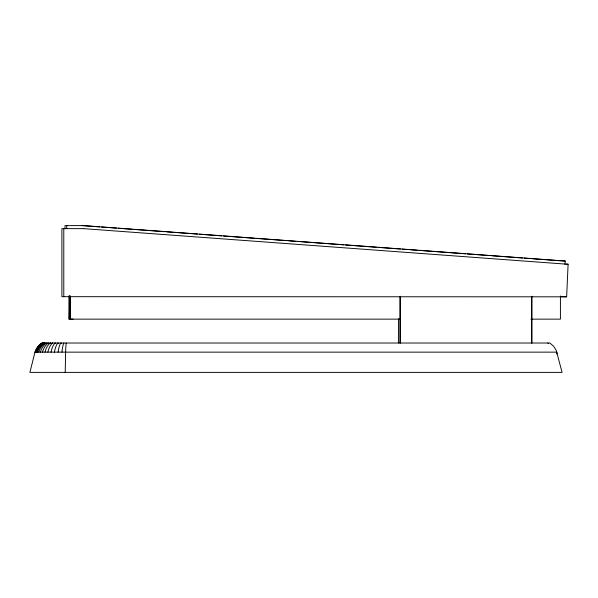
<?xml version="1.0" encoding="UTF-8"?>
<svg xmlns="http://www.w3.org/2000/svg" width="598" height="598" viewBox="0 0 598 598"><rect width="100%" height="100%" fill="white"/><g stroke="black" fill="none" stroke-linecap="round" stroke-linejoin="round"><path stroke-width="0.9" d="M65.212 372.39L65.623 352.14A16.662 1.331 -90 0 1 66.191 343.035M561.716 296.683L566.65 296.817L568.1 264.189L564.684 264.122M65.003 228.638L65.003 225.61L83.757 225.61L565.215 261.027L564.99 264.054L83.533 228.638M69.278 319.145L69.645 295.89M34.983 352.14L29.9 372.39L562.083 372.39L556.215 350.316L553.591 346.212L549.861 343.02L41.882 343.02A16.609 16.609 0 0 0 34.983 352.14L556.902 352.14L556.902 353.979M72.328 319.145L69.323 319.048M83.593 228.638L61.893 228.638L61.893 296.683L566.65 296.817M565.215 261.027L556.932 260.549M566.209 264.189L568.1 264.189M400.226 319.145L68.92 319.145L68.92 295.935M530.882 319.145L560.423 319.145L560.423 295.935M81.986 225.61L99.687 226.911M101.548 227.046L108.066 227.524M109.927 227.659L116.446 228.144M118.307 228.279L132.278 229.303M134.139 229.445L164.869 231.703M166.737 231.845L173.256 232.323M175.117 232.458L189.088 233.489M190.949 233.624L197.467 234.102M199.328 234.237L221.679 235.881M223.54 236.023L230.058 236.502M231.919 236.636L254.27 238.281M256.131 238.415L286.868 240.68M288.729 240.815L295.248 241.293M297.109 241.435L311.08 242.459M312.941 242.601L343.671 244.859M345.532 244.993L352.058 245.472M353.919 245.614L376.269 247.258M378.13 247.393L400.481 249.037M402.342 249.172L408.86 249.658M410.721 249.792L417.24 250.27M419.108 250.405L433.072 251.437M434.933 251.571L465.67 253.836M467.531 253.971L474.05 254.449M475.911 254.584L489.882 255.615M491.743 255.75L522.473 258.015M524.334 258.149L530.852 258.628M532.721 258.77L555.071 260.407M547.783 343.02L548.568 343.573M531.816 296.309L531.816 343.02M531.742 296.309L531.742 343.02M400.182 296.309L400.182 343.02M400.107 296.309L400.107 343.02M398.485 318.734L398.41 343.02M70.452 295.935L70.452 319.145M69.727 295.89L69.727 307.021A19.338 0.389 90 0 0 70.093 319.085M66.767 225.61L66.767 228.638M63.784 228.638L63.784 296.683M61.975 352.132A16.639 4.238 90 0 1 63.769 343.035A16.654 1.996 -90 0 0 63.612 343.581M58.133 352.132A16.639 6.07 -90 0 1 60.697 343.035M54.47 352.132A16.639 7.826 90 0 1 57.767 343.035M51.024 352.132A16.632 9.471 -90 0 1 55.016 343.028M47.862 352.132A16.632 10.996 90 0 1 52.482 343.028M45.007 352.132A16.624 12.379 90 0 1 50.202 343.028M42.51 352.14A16.624 13.59 -90 0 1 48.199 343.028M40.402 352.14A16.617 14.621 -90 0 1 46.517 343.028M38.713 352.14A16.617 15.451 -90 0 1 45.164 343.028M37.465 352.14A16.609 16.064 -90 0 1 44.17 343.028M36.68 352.14A16.609 16.452 90 0 1 43.534 343.028M36.351 352.14A16.595 16.572 -90 0 1 43.243 343.035M35.14 352.14A16.609 16.527 90 0 1 36.702 348.589M37.218 347.759A16.609 16.527 90 0 1 42.032 343.028M52.243 343.581A16.632 10.024 90 0 1 52.729 343.028M55.001 343.581A16.632 8.409 -90 0 1 55.412 343.035M40.993 344.171A16.609 16.221 -90 0 1 42.533 343.028M42.645 343.573A16.617 15.69 90 0 1 43.4 343.028M43.908 343.573A16.617 14.935 -90 0 1 44.633 343.028M45.523 343.573A16.617 13.971 90 0 1 46.203 343.028M57.954 343.581A16.639 6.69 90 0 1 58.283 343.035M61.071 343.581A16.639 4.889 -90 0 1 61.31 343.035M47.474 343.581A16.624 12.82 -90 0 1 48.094 343.028M49.716 343.581A16.624 11.497 90 0 1 50.284 343.028M73.143 319.085A19.338 0.389 -90 0 1 73.098 319.003"/></g></svg>
